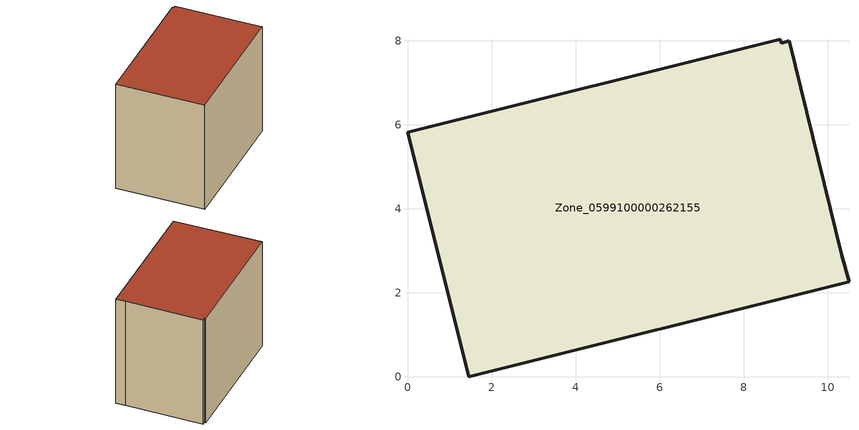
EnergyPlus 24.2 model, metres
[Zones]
Zone_0599100000262155
 floor ground (C_G): 10.51,2.27 1.46,0 0,5.82 8.87,8.04 8.9,7.94 9.08,8 10.33,2.9 z0
 wall outside (C_F): 0,5.82 1.46,0 10.51,2.27 10.33,2.9 9.08,8 8.9,7.94 8.87,8.04 0,5.82 z0:7.82
 roof outside (C_R): 1.46,0 10.51,2.27 10.33,2.9 9.08,8 8.9,7.94 8.87,8.04 0,5.82 z7.82
[BUILDING]
Pand.0599100000262155: North Axis=0; Terrain=City; Loads Convergence Tolerance Value=0.04; Temperature Convergence Tolerance Value=0.4; Solar Distribution=FullExterior; Maximum Number of Warmup Days=25; Minimum Number of Warmup Days=1
[Site:Location]
Rotterdam.The.Hague.AP_ZH_NLD Design_Conditions: Latitude=51.96; Longitude=4.45; Time Zone=1; Elevation=-4.5
[SITE:GROUNDTEMPERATURE:BUILDINGSURFACE]
18, 18, 18, 18, 18, 18, 18, 18, 18, 18, 18, 18
[MATERIAL] Thermal Absorptance=0.9; Solar Absorptance=0.7; Visible Absorptance=0.7
Name | Roughness | Thickness | Conductivity | Density | Specific Heat
G.TI.1965-1974 | MediumSmooth | 0.15 | 0.882353 | 540 | 1210
F.TI.1965-1974 | Rough | 0.3 | 0.697674 | 1920 | 840
R.TI.1965-1974 | MediumRough | 0.2 | 0.232558 | 1500 | 1000
[CONSTRUCTION]
C_G: G.TI.1965-1974
C_F: F.TI.1965-1974
C_R: R.TI.1965-1974
[ZONE]
Zone_0599100000262155: Type=1; Multiplier=1; Ceiling Height=Autocalculate; Volume=Autocalculate; Floor Area=autocalculate; Part of Total Floor Area=Yes
[ZONEINFILTRATION:DESIGNFLOWRATE]
Infil_Zone_0599100000262155: Zone or ZoneList or Space or SpaceList=Zone_0599100000262155; Schedule=AlwaysOn; Design Flow Rate Calculation Method=Flow/Area; Flow Rate per Floor Area=0.003; Constant Term Coefficient=1; Temperature Term Coefficient=0; Velocity Term Coefficient=0; Velocity Squared Term Coefficient=0
[HVACTEMPLATE:ZONE:IDEALLOADSAIRSYSTEM]
Zone_0599100000262155: Maximum Heating Supply Air Temperature=50; Minimum Cooling Supply Air Temperature=13; Maximum Heating Supply Air Humidity Ratio=0.0156; Minimum Cooling Supply Air Humidity Ratio=0.0077; Heating Limit=NoLimit; Cooling Limit=NoLimit; Dehumidification Control Type=ConstantSensibleHeatRatio; Cooling Sensible Heat Ratio=0.7; Dehumidification Setpoint=60; Humidification Control Type=None; Humidification Setpoint=30; Outdoor Air Method=None; Outdoor Air Flow Rate per Person=0.00944; Outdoor Air Flow Rate per Zone Floor Area=0; Outdoor Air Flow Rate per Zone=0; Demand Controlled Ventilation Type=None; Outdoor Air Economizer Type=NoEconomizer; Heat Recovery Type=None; Sensible Heat Recovery Effectiveness=0.7; Latent Heat Recovery Effectiveness=0.65
[ZONECONTROL:THERMOSTAT]
ThermostatControl_Zone_0599100000262155: Zone or ZoneList=Zone_0599100000262155; Control Type Schedule=DualSetpointControlType; Control 1=Thermostat_Zone_0599100000262155; Temperature Difference Between Cutout And Setpoint=0
[THERMOSTATSETPOINT:DUALSETPOINT]
Thermostat_Zone_0599100000262155: Heating Setpoint Temperature Schedule=HeatingSetpoint_Zone_0599100000262155; Cooling Setpoint Temperature Schedule=CoolingSetpoint_Zone_0599100000262155
[SCHEDULE:COMPACT]
HeatingSetpoint_Zone_0599100000262155: Through: 12/31, For: AllDays, Until: 24:00, 21
CoolingSetpoint_Zone_0599100000262155: Through: 12/31, For: AllDays, Until: 24:00, 24
DualSetpointControlType: Through: 12/31, For: AllDays, Until: 24:00, 4
AlwaysOn: Through: 12/31, For: AllDays, Until: 24:00, 1
